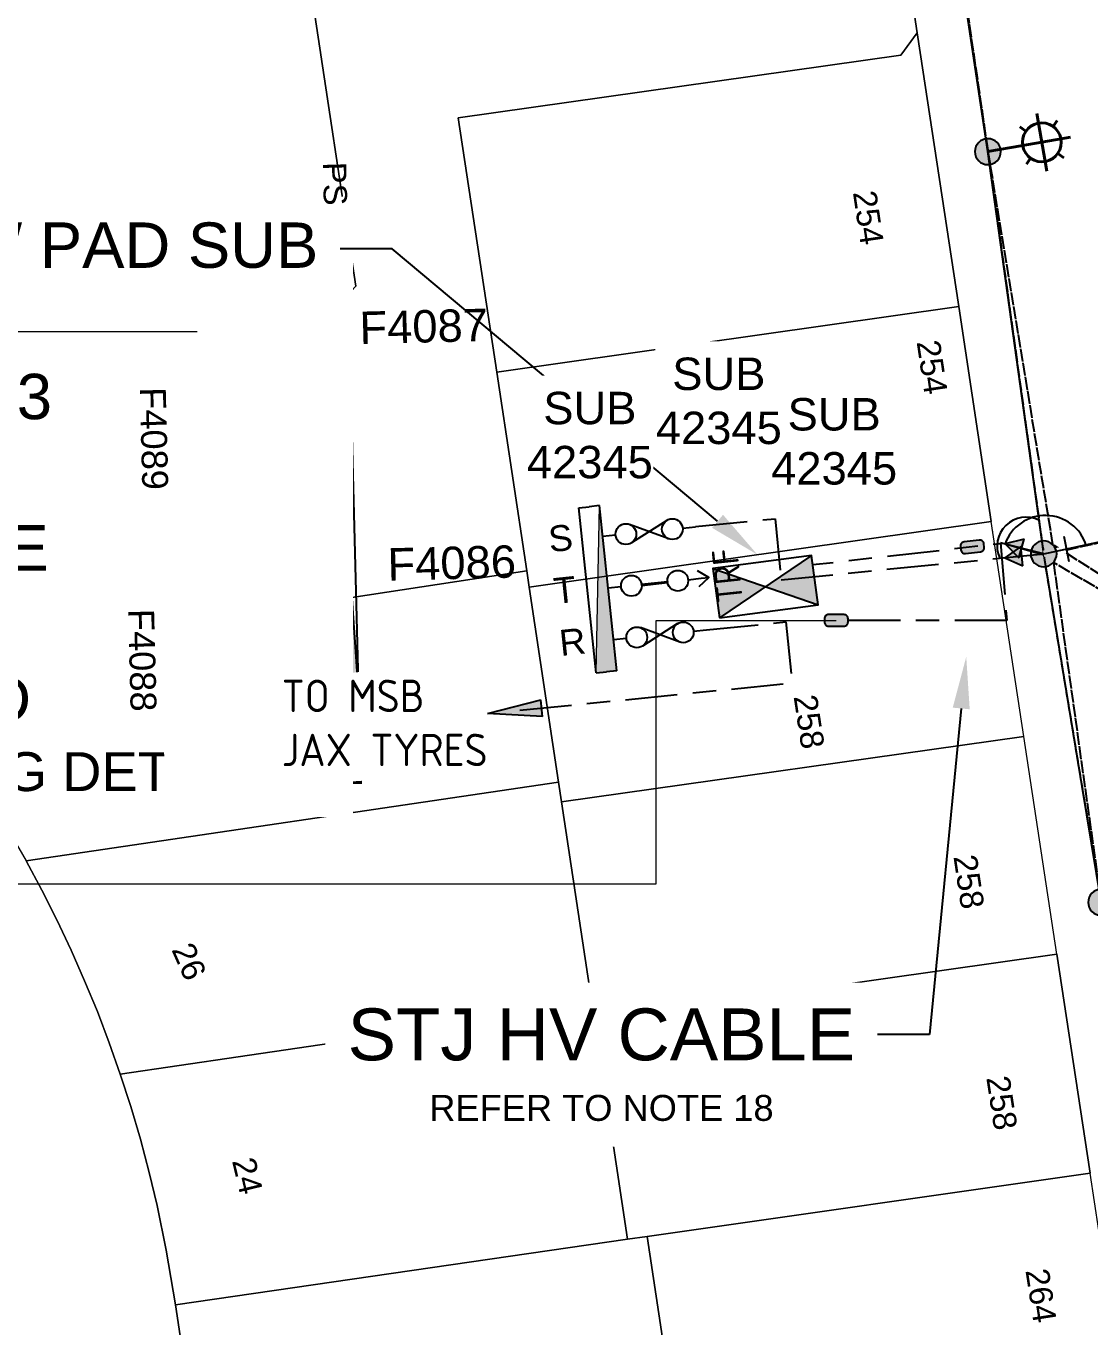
# Model space of a CAD drawing. Header units: metres. Extents: x 303026 to 304293, y 6173158 to 6174419.
# Drawn here: x 303556.3 to 303638.3, y 6173653.5 to 6173753.8 of the extents above; entities that cross this region are included whole.
import ezdxf
from ezdxf import colors
from ezdxf.entities.mleader import LeaderData, LeaderLine
from ezdxf.enums import TextEntityAlignment as Align
from ezdxf.math import Vec2, Vec3

# ---------------------------------------------------------------- set-up
doc = ezdxf.new("R2010")
doc.units = ezdxf.units.M
for name, pattern in [('A', [0]), ('Cable Exist OH', [1, 1, 0]), ('Cable Exist UG', [8.2, 4, -1.2, 1.8, -1.2]), ('CENTERX2', [4, 2.5, -0.5, 0.5, -0.5]), ('DASHED', [0.75, 0.5, -0.25]), ('HIDDEN', [0.375, 0.25, -0.125]), ('HIDDEN2', [0.1875, 0.125, -0.0625])]:
    doc.linetypes.add(name, pattern=pattern)
doc.layers.get('0').update_dxf_attribs({"color": 6})
for name, color, linetype, lineweight in [('Cadastre Buildings_SP_EXT', 9, 'Continuous', 5), ('Cadastre Land Parcels_SP_EXT', 9, 'Continuous', 5), ('Cadastre Other Property_SP_EXT', 9, 'HIDDEN', 5), ('Cadastre Roads_SP_EXT', 9, 'Continuous', 5)]:
    doc.layers.add(name, color=color, linetype=linetype, lineweight=lineweight)
for name, color, linetype in [('Equip_HV_EXT', 7, 'Continuous'), ('Equip_HV_NEW', 2, 'Continuous'), ('Equip_LV_EXT', 7, 'Continuous'), ('Equip_LV_NEW', 2, 'Continuous'), ('Equip_SP_EXT', 7, 'Continuous'), ('Equip_SP_HV_EXT', 7, 'Continuous'), ('Equip_SP_SL_EXT', 7, 'Continuous'), ('Mains_HV_EXT', 7, 'Continuous'), ('Mains_HV_NEW_U72', 2, 'Continuous'), ('Mains_LV_EXT', 7, 'Continuous'), ('Mains_SL_EXT', 7, 'Continuous'), ('Notes_HV_MISC', 7, 'Continuous'), ('Notes_LV_MISC', 7, 'Continuous'), ('Notes_SP_MISC', 7, 'Continuous'), ('OH_Details_SP_MISC', 7, 'Continuous'), ('Sub_LV_EXT', 7, 'Continuous'), ('Sub_LV_NEW', 2, 'Continuous'), ('Sub_SP_EXT', 7, 'Continuous'), ('SupportsOH_SP_TR_HV_LV_SL_EXT', 7, 'Continuous'), ('UG_Details_SP_MISC', 7, 'Continuous')]:
    doc.layers.add(name, color=color, linetype=linetype)
doc.styles.add('ARIAL', font='arial.ttf', dxfattribs={"height": 2})
doc.styles.add('iecARIAL', font='arial.ttf', dxfattribs={"height": 2})
doc.styles.add('iecISOCP', font='isocp.shx')
doc.styles.add('IESYMBOL1', font='isocp.shx')
doc.styles.add('POLE_LABEL', font='arial.ttf')
doc.styles.get("Standard").update_dxf_attribs({"font": 'arial.ttf'})
doc.styles.add('SWG_LABEL', font='arial.ttf')
doc.styles.add('SWITCH_LABEL', font='arial.ttf', dxfattribs={"height": 2.5})
doc.linetypes.add('Cable New UG', pattern='A,7,-0.25,["x",Standard,S=2,R=0,X=0.2,Y=-0.8],-2.1', length=9.35)

# ---------------------------------------------------------------- blocks, each defined once
blk = doc.blocks.new('SL_LANTERN_EXT')
at = {"lineweight": 40}
for p, q in [((0, 1.97), (0, 6.47)), ((-1.46, 5.68), (-1.06, 5.28)), ((1.46, 5.68), (1.06, 5.28)), ((-2.25, 4.22), (2.25, 4.22)), ((-1.46, 2.76), (-1.06, 3.16)), ((1.46, 2.76), (1.06, 3.16)), ((0, 0), (0, 2.72))]:
    blk.add_line(p, q, dxfattribs=at)
blk.add_circle((0, 4.22), 1.5, dxfattribs=at)
at = {"style": 'iecARIAL', "flags": 8}
blk.add_attdef('ASSET_NUM', (1.5, 1.5), '', height=2.5, dxfattribs=at)
for tag, p, height, flags in [('CONSTRUCTED_VOLTAGE', (0.98, -0.65), 0.2, 9), ('CONTROL_TYPE', (0.98, -0.85), 0.2, 9), ('LANTERN_PURPOSE', (0.98, -1.05), 0.2, 9), ('LNUMBER', (2.18, -3.25), 2.5, 8), ('OPERATING_VOLTAGE', (0.98, -1.65), 0.2, 9), ('ORIENTATION', (0.98, -1.85), 0.2, 9), ('OWNED_BY', (0.98, -2.05), 0.2, 9), ('LANTERN_TYPE', (0.98, -1.25), 0.2, 9), ('NO_PHASES', (0.98, -1.45), 0.2, 9), ('STATE', (0.98, -2.25), 0.2, 9), ('USAGE', (0.98, -2.45), 0.2, 9), ('CEXIST', (0.98, -2.65), 0.2, 9), ('CNEW', (0.98, -2.85), 0.2, 9), ('CNUMBER', (0.98, -3.05), 0.2, 9), ('CREMOVE', (0.98, -3.25), 0.2, 9), ('CREPLACE', (0.98, -3.45), 0.2, 9), ('LKINGHEIGHT', (0.98, -3.65), 0.2, 9), ('LBRACKET', (0.98, -3.85), 0.2, 9), ('LBRACKETVOCAB', (0.98, -4.05), 0.2, 9), ('LCATEGORY', (0.98, -4.25), 0.2, 9), ('LCHARGE1', (0.98, -4.45), 0.2, 9), ('LCHARGE1PERCENT', (0.98, -4.65), 0.2, 9), ('LCHARGE2', (0.98, -4.85), 0.2, 9), ('LCHARGE2PERCENT', (0.98, -5.05), 0.2, 9), ('LCHARGE3', (0.98, -5.25), 0.2, 9), ('LCHARGE3PERCENT', (0.98, -5.45), 0.2, 9), ('LEXIST', (0.98, -5.65), 0.2, 9), ('LLAMP', (0.98, -5.85), 0.2, 9), ('LLAMPVOCAB', (0.98, -6.05), 0.2, 9), ('LMAST', (0.98, -6.25), 0.2, 9), ('LMASTVOCAB', (0.98, -6.45), 0.2, 9), ('LNEW', (0.98, -6.65), 0.2, 9), ('LANTNUMBER', (0.98, -6.85), 0.2, 9), ('LOUTREACH', (0.98, -7.25), 0.2, 9), ('LOUTREACHVOCAB', (0.98, -7.45), 0.2, 9), ('LRATECODE', (0.98, -7.65), 0.2, 9), ('LREMOVE', (0.98, -7.85), 0.2, 9), ('LREPLACE', (0.98, -8.05), 0.2, 9), ('LTYPE', (0.98, -8.25), 0.2, 9), ('LTYPEVOCAB', (0.98, -8.45), 0.2, 9), ('LEGEND', (0.98, -8.65), 0.2, 9), ('LOCATION', (0.98, -8.85), 0.2, 9), ('NOTES', (0.98, -9.05), 0.2, 9), ('STREETNAME', (0.98, -9.25), 0.2, 9), ('SUBURB', (0.98, -9.45), 0.2, 1)]:
    blk.add_attdef(tag, p, '', height=height, dxfattribs=dict(flags=flags))
blk = doc.blocks.new('POLE_EXT')
blk.add_hatch(color=256).paths.add_polyline_path([(-1, 0, 1), (1, 0, 1)])
blk.add_lwpolyline([(-1, 0, 1), (1, 0, 1)], format="xyb", close=True)
for tag, height, flags, p in [('pNumber', 2.5, 8, (-17.84, 2.07)), ('OWNED_BY', 0.2, 9, (1.35, -0.4)), ('SPECIAL_USE', 0.2, 9, (1.35, -0.8)), ('STATE', 0.2, 9, (1.35, -1)), ('PARENT', 0.2, 9, (1.35, -0.6)), ('cLV', 0.2, 9, (1.35, -1.4)), ('hDepth', 0.2, 9, (1.35, -1.6)), ('hDia', 0.2, 9, (1.35, -1.8)), ('cHV', 0.2, 9, (1.35, -2)), ('USAGE', 0.2, 9, (1.35, -1.2)), ('LBRACKET', 0.2, 9, (1.35, -2.2)), ('LExisting', 0.2, 9, (1.35, -2.4)), ('LANTNUMBER', 0.2, 9, (1.35, -2.6)), ('LOther', 0.2, 9, (1.35, -2.8)), ('LRemove', 0.2, 9, (1.35, -3)), ('cLinedev', 0.2, 9, (1.35, -3.4)), ('pExisting', 0.2, 9, (1.35, -3.8)), ('LEGEND', 0.2, 9, (1.35, -3.2)), ('LOCATION', 0.2, 9, (1.35, -3.6)), ('PFNUMBER', 0.2, 9, (1.35, -4)), ('pFooting', 0.2, 9, (1.35, -4.4)), ('pNew', 0.2, 9, (1.35, -4.6)), ('pRelocate', 0.2, 9, (1.35, -5)), ('NEWPFNUMBER', 0.2, 9, (1.35, -4.2)), ('pRemove', 0.2, 9, (1.35, -5.2)), ('pReplace', 0.2, 9, (1.35, -5.4)), ('pStay', 0.2, 9, (1.35, -5.6)), ('pType', 0.2, 9, (1.35, -5.8)), ('cspan', 0.2, 9, (1.35, -6)), ('STREETNAME', 0.2, 9, (1.35, -6.2)), ('SUBURB', 0.2, 9, (1.35, -6.4)), ('OPERATED_BY', 0.2, 9, (1.36, -7.01)), ('NOTES', 0.2, 9, (1.35, -6.6)), ('MAINTAINED_BY', 0.2, 9, (1.36, -6.81))]:
    blk.add_attdef(tag, text='', height=height, dxfattribs=dict(flags=flags)).set_placement(p, align=Align.MIDDLE_LEFT)
at = {"style": 'POLE_LABEL'}
for tag, height, flags, p in [('ASSET_NUM', 2.5, 8, (2, 2)), ('STRUCTURE_PLANT_NUMBER', 0.2, 9, (1.35, 0.03)), ('STREET_CODE', 0.2, 9, (1.35, -0.2))]:
    blk.add_attdef(tag, text='', height=height, dxfattribs=dict(at, flags=flags)).set_placement(p, align=Align.MIDDLE_LEFT)
at = {"flags": 1}
blk.add_attdef('Z', (1.35, -7.33), '', height=0.2, dxfattribs=at)
blk = doc.blocks.new('HV_STJ_EXT')
h = blk.add_hatch(color=256)
edge = h.paths.add_edge_path()
edge.add_ellipse((-0.59, 0.13), major_axis=(0.226, 0.226), ratio=1, start_angle=45, end_angle=135)
edge.add_line((-0.91, 0.13), (-0.91, -0.13))
edge.add_ellipse((-0.59, -0.13), major_axis=(0.226, 0.226), ratio=1, start_angle=135, end_angle=225)
edge.add_line((-0.59, -0.45), (0.59, -0.45))
edge.add_ellipse((0.59, -0.13), major_axis=(-0.226, 0.226), ratio=1, start_angle=135, end_angle=225)
edge.add_line((0.91, -0.13), (0.91, 0.13))
edge.add_ellipse((0.59, 0.13), major_axis=(-0.226, 0.226), ratio=1, start_angle=225, end_angle=315)
edge.add_line((0.59, 0.45), (-0.59, 0.45))
blk.add_lwpolyline([(-0.91, 0.13), (-0.91, -0.13, 0.414214), (-0.59, -0.45), (0.59, -0.45, 0.414214), (0.91, -0.13), (0.91, 0.13, 0.414214), (0.59, 0.45), (-0.59, 0.45, 0.414214)], format="xyb", close=True)
for tag, flags, p in [('ORIENTATION', 9, (1.5, 0)), ('Z', 1, (1.5, -0.8)), ('USAGE', 9, (1.5, -0.2)), ('LEGEND', 9, (1.5, -0.4)), ('NOTES', 9, (1.5, -0.6))]:
    blk.add_attdef(tag, text='', height=0.2, dxfattribs=dict(flags=flags)).set_placement(p, align=Align.MIDDLE_LEFT)
blk = doc.blocks.new('HV_End Shackle_EXT')
for tag, flags, p in [('CONNECTOR_TYPE', 9, (1.5, 0)), ('CONSTRUCTED_VOLTAGE', 9, (1.5, -0.2)), ('OPERATING_VOLTAGE', 9, (1.5, -0.6)), ('ORIENTATION', 9, (1.5, -0.8)), ('OWNED_BY', 9, (1.5, -1)), ('NO_PHASES', 9, (1.5, -0.4)), ('OPERATED_BY', 9, (1.5, -1.2)), ('STATE', 9, (1.5, -1.6)), ('MAINTAINED_BY', 9, (1.5, -1.4)), ('USAGE', 9, (1.5, -1.8)), ('NOTES', 9, (1.5, -2)), ('Z', 1, (1.5, -2.2))]:
    blk.add_attdef(tag, text='', height=0.2, dxfattribs=dict(flags=flags)).set_placement(p, align=Align.MIDDLE_LEFT)
blk.add_wipeout([(-0.25, 0), (-0.25, 1.81), (0.25, 1.82), (0.25, 0)])
blk.add_line((1, 1.81), (-1, 1.81))
blk = doc.blocks.new('UGOH_EXT')
blk.add_hatch(color=256).paths.add_polyline_path([(-0.75, 1.7), (0.75, 1.7), (0, 3)])
for p, q in [((0, 3), (-0.75, 1.7)), ((0.75, 1.7), (0, 3)), ((-0.75, 1.7), (0.75, 1.7))]:
    blk.add_line(p, q)
for tag, flags, p in [('CONSTRUCTED_VOLTAGE', 9, (1.5, 0)), ('OPERATING_VOLTAGE', 9, (1.5, -0.2)), ('ORIENTATION', 9, (1.5, -0.4)), ('STATE', 9, (1.5, -0.6)), ('OWNED_BY', 9, (1.5, -1)), ('USAGE', 9, (1.5, -0.8)), ('ACTUAL_STATUS', 9, (1.5, -1.6)), ('OPERATED_BY', 9, (1.5, -1.2)), ('TYPE', 1, (1.5, -2)), ('MAINTAINED_BY', 9, (1.5, -1.4)), ('NUMBER_OF_PHASES', 9, (1.5, -1.8))]:
    blk.add_attdef(tag, text='', height=0.2, dxfattribs=dict(flags=flags)).set_placement(p, align=Align.MIDDLE_LEFT)
blk = doc.blocks.new('TX_LINK_NEW')
h = blk.add_hatch(color=256)
edge = h.paths.add_edge_path()
edge.add_line((2.6, 0.05), (4.6, 0.05))
edge.add_arc((5.4, 0.01), 0.8, 177.2353, 184.4027)
edge.add_line((4.6, -0.05), (2.6, -0.05))
edge.add_arc((1.8, 0), 0.8, 356.4167, 363.5833)
blk.add_line((7.2, 0.01), (7.8, 0.01))
for points in [[(1, 0), (0, 0)], [(2.6, 0.05), (4.6, 0.05)], [(6.2, 0.01), (7.2, 0.01)], [(7, -0.59), (7.8, 0.01), (7, 0.61)], [(2.6, -0.05), (4.6, -0.05)]]:
    blk.add_lwpolyline(points)
for centre in [(1.8, 0), (5.4, 0.01)]:
    blk.add_circle(centre, 0.8)
for centre, start, end in [((1.8, 0), 356.4167, 3.5833), ((5.4, 0.01), 177.2353, 184.4027)]:
    blk.add_arc(centre, 0.8, start, end)
at = {"style": 'IESYMBOL1'}
blk.add_text('TRF', height=2, rotation=90, dxfattribs=at).set_placement((9.24, 0.01), align=Align.MIDDLE_CENTER)
at = {"flags": 1}
blk.add_attdef('Z', (0, 0), '', height=0.2, dxfattribs=at)
at = {"layer": 'Sub_LV_EXT', "flags": 1}
for tag, p in [('USAGE', (2.14, -1.14)), ('ORIENTATION', (2.14, -1.53)), ('NOTES', (2.14, -3.07))]:
    blk.add_attdef(tag, p, '', height=0.2, dxfattribs=at)
blk = doc.blocks.new('LV_UG_DFUSE_CLOSED_NEW')
for points in [[(1, 0), (0, 0)], [(5.04, 0.73), (2.16, -0.72)], [(5.05, -0.71), (2.16, 0.72)], [(6.2, 0.01), (7.2, 0.01)]]:
    blk.add_lwpolyline(points)
for centre in [(1.8, 0), (5.4, 0.01)]:
    blk.add_circle(centre, 0.8)
for tag, flags, p in [('ACTUAL_STATUS', 9, (1.5, 0)), ('CONSTRUCTED_VOLTAGE', 9, (1.5, -0.2)), ('OPERATED_BY', 9, (1.5, -0.6)), ('OWNED_BY', 9, (1.5, -1)), ('NO_PHASES', 9, (1.5, -0.4)), ('MAINTAINED_BY', 9, (1.5, -0.8)), ('OPERATING_VOLTAGE', 9, (1.5, -1.2)), ('ORIENTATION', 9, (1.5, -1.4)), ('STATE', 9, (1.5, -1.6)), ('SWITCH_TYPE', 9, (1.5, -1.8)), ('USAGE', 9, (1.5, -2)), ('Z', 1, (1.5, -2.4)), ('NOTES', 9, (1.5, -2.2))]:
    blk.add_attdef(tag, text='', height=0.2, dxfattribs=dict(flags=flags)).set_placement(p, align=Align.MIDDLE_LEFT)
blk = doc.blocks.new('*U159')
at = {"layer": 'Sub_LV_NEW'}
for p, q in [((-1.6, 0), (-1.6, 12.8)), ((-1.6, 12.8), (-0.8, 12.8)), ((0, 12.8), (-0.8, 12.8)), ((0, 0), (0, 12.8)), ((-1.6, 0), (-0.8, 0)), ((0, 0), (-0.8, 0))]:
    blk.add_line(p, q, dxfattribs=at)
blk = doc.blocks.new('SWG_SIE_TRF_NOES_NEW')
for p, q in [((7.01, 0.8), (2.79, 1.95)), ((14.68, 0), (20.54, 0))]:
    blk.add_line(p, q)
at = {"linetype": 'DASHED'}
blk.add_lwpolyline([(4.9, 1.38), (4.9, 4.64), (12.61, 4.64)], dxfattribs=at)
for points in [[(2.2, 0.01), (1.2, 0.01)], [(19.54, -0.75), (20.54, 0), (19.54, 0.75)], [(7.8, 0), (9.45, 0)]]:
    blk.add_lwpolyline(points)
for points in [[(3, -0.79, 1), (3, 0.81, 1)], [(7, -0.8, 1), (7, 0.8, 1)]]:
    blk.add_lwpolyline(points, format="xyb", close=True)
at = {"flags": 1}
blk.add_attdef('Z', (0, 0), '', height=0.2, dxfattribs=at)
at = {"style": 'SWITCH_LABEL', "flags": 9}
blk.add_attdef('STREET_CODE', text='', height=0.2, dxfattribs=at).set_placement((0, -0.2), align=Align.MIDDLE_LEFT)
at = {"flags": 9}
for tag, p in [('ORIENTATION', (0, -0.4)), ('SUBURB', (0, -1)), ('PARENT', (0, -0.6)), ('USAGE', (0, -0.8)), ('STREETNAME', (0, -1.2)), ('OPERATED_BY', (0, -2.11)), ('LOCATION', (0, -1.4)), ('NOTES', (0, -1.6)), ('OWNED_BY', (0, -1.89)), ('MAINTAINED_BY', (0, -2.32))]:
    blk.add_attdef(tag, text='', height=0.2, dxfattribs=at).set_placement(p, align=Align.MIDDLE_LEFT)
blk = doc.blocks.new('SWG_FUSE_NEW')
for points in [[(1.15, 0.72), (4.04, -0.71)], [(1.16, -0.72), (4.04, 0.73)]]:
    blk.add_lwpolyline(points)
for centre in [(0.8, 0), (4.4, 0.01)]:
    blk.add_circle(centre, 0.8)
blk = doc.blocks.new('SWG_SIE_TRF_NEW')
at = {"linetype": 'CENTERX2'}
blk.add_blockref('SWG_SIE_TRF_NOES_NEW', (0, 0), dxfattribs=at)
at = {"linetype": 'CENTERX2', "rotation": 180}
blk.add_blockref('SWG_FUSE_NEW', (14.68, 0), dxfattribs=at)
at = {"style": 'IESYMBOL1'}
blk.add_text('TRF', height=2.5, rotation=89.9826, dxfattribs=at).set_placement((22.51, -0.05), align=Align.MIDDLE_CENTER)
blk = doc.blocks.new('FAULT_INDIC_SE')
blk.add_circle((0, 0), 2.4)
at = {"insert": (-1.15, 1), "char_height": 2, "width": 2.7042, "attachment_point": 1, "style": 'iecISOCP'}
blk.add_mtext('FR', dxfattribs=at)
blk = doc.blocks.new('SWG_SIE_SU_NEW')
blk.add_line((5.81, 0.79), (1.59, 1.94))
at = {"linetype": 'A', "lineweight": 0}
for p, q in [((7.98, 0.35), (7.98, -0.37)), ((8.18, -0.58), (8.18, 0.56)), ((8.38, 0.66), (8.38, -0.68)), ((8.58, -0.71), (8.58, 0.69)), ((8.78, 0.66), (8.78, -0.68)), ((8.98, -0.59), (8.98, 0.56)), ((9.18, 0.35), (9.18, -0.38))]:
    blk.add_line(p, q, dxfattribs=at)
at = {"linetype": 'DASHED'}
blk.add_lwpolyline([(3.7, 1.36), (3.7, 4.73), (7.22, 4.73)], dxfattribs=at)
for points in [[(1, 0), (0, 0)], [(6.6, -0.01), (10.1, -0.01)]]:
    blk.add_lwpolyline(points)
for points in [[(1.8, -0.8, 1), (1.8, 0.8, 1)], [(5.8, -0.81, 1), (5.8, 0.79, 1)]]:
    blk.add_lwpolyline(points, format="xyb", close=True)
at = {"linetype": 'A', "lineweight": 0}
blk.add_circle((8.58, -0.01), 0.7, dxfattribs=at)
at = {"style": 'SWG_LABEL', "flags": 8}
blk.add_attdef('ASSET_NUM', text='', height=2.5, rotation=179.9544, dxfattribs=at).set_placement((-2.4, 0.01), align=Align.MIDDLE_LEFT)
at = {"flags": 1}
blk.add_attdef('Z', (0, 0), '', height=0.2, dxfattribs=at)
at = {"style": 'SWITCH_LABEL', "flags": 9}
blk.add_attdef('STREET_CODE', text='', height=0.2, dxfattribs=at).set_placement((0, 0), align=Align.MIDDLE_LEFT)
at = {"flags": 9}
for tag, p in [('ORIENTATION', (0, -0.2)), ('SUBURB', (0, -0.8)), ('STREETNAME', (0, -1)), ('PARENT', (0, -0.4)), ('USAGE', (0, -0.6)), ('OPERATED_BY', (-0.01, -1.84)), ('OWNED_BY', (-0.01, -1.62)), ('MAINTAINED_BY', (-0.01, -2.05)), ('LOCATION', (0, -1.2)), ('NOTES', (0, -1.4))]:
    blk.add_attdef(tag, text='', height=0.2, dxfattribs=at).set_placement(p, align=Align.MIDDLE_LEFT)
blk = doc.blocks.new('SWG_SIE_TRS_ES_1_NEW')
for p, q in [((-6.1, 4.33), (-1.8, 5.55)), ((-6.1, 0.75), (-1.8, 1.97)), ((5.3, -2.29), (7.7, -2.29)), ((5.6, -2.89), (7.4, -2.89)), ((5.9, -3.49), (7.1, -3.49)), ((6.21, -4.09), (6.81, -4.09))]:
    blk.add_line(p, q)
for points in [[(-5.79, 2.76, -1), (-5.79, 4.36, -1)], [(-1.79, 2.77, -1), (-1.79, 4.37, -1)], [(-5.79, -0.82, -1), (-5.79, 0.78, -1)], [(-1.79, -0.81, -1), (-1.79, 0.79, -1)]]:
    blk.add_lwpolyline(points, format="xyb", close=True)
for points in [[(-6.59, 3.56), (-7.89, 3.56)], [(6.5, 3.57), (-0.99, 3.57)], [(6.5, 3.57), (6.5, -2.29)], [(-6.59, -0.02), (-7.89, -0.02)], [(6.5, -0.01), (-0.99, -0.01)]]:
    blk.add_lwpolyline(points)
at = {"flags": 1}
blk.add_attdef('Z', (0, 0), '', height=0.2, dxfattribs=at)
at = {"style": 'SWG_LABEL', "flags": 8}
blk.add_attdef('ASSET_NUM', text='', height=2.5, dxfattribs=at).set_placement((-1.81, -2.26), align=Align.MIDDLE_CENTER)
at = {"style": 'SWITCH_LABEL', "flags": 9}
blk.add_attdef('STREET_CODE', text='', height=0.2, dxfattribs=at).set_placement((0, -0.2), align=Align.MIDDLE_LEFT)
at = {"flags": 9}
for tag, p in [('ORIENTATION', (0, -0.4)), ('SUBURB', (0, -1)), ('PARENT', (0, -0.6)), ('USAGE', (0, -0.8)), ('STREETNAME', (0, -1.2)), ('LOCATION', (0, -1.4)), ('NOTES', (0, -1.6)), ('OWNED_BY', (0.01, -1.8)), ('OPERATED_BY', (0.01, -2.03)), ('MAINTAINED_BY', (0, -2.23))]:
    blk.add_attdef(tag, text='', height=0.2, dxfattribs=at).set_placement(p, align=Align.MIDDLE_LEFT)
blk = doc.blocks.new('SWG_SIE_ES_NEW')
for p, q in [((-5.79, 0.78), (-1.79, 1.93)), ((0.01, -1.21), (2.41, -1.21)), ((0.31, -1.81), (2.11, -1.81)), ((0.61, -2.41), (1.81, -2.41)), ((0.92, -3.01), (1.52, -3.01))]:
    blk.add_line(p, q)
for points in [[(-5.79, -0.82, -1), (-5.79, 0.78, -1)], [(-1.79, -0.81, -1), (-1.79, 0.79, -1)]]:
    blk.add_lwpolyline(points, format="xyb", close=True)
for points in [[(-6.59, -0.02), (-7.89, -0.02)], [(-0.99, -0.01), (1.21, -0.01), (1.21, -1.21)]]:
    blk.add_lwpolyline(points)
at = {"flags": 1}
blk.add_attdef('Z', (0, 0), '', height=0.2, dxfattribs=at)
at = {"style": 'SWITCH_LABEL', "flags": 9}
blk.add_attdef('STREET_CODE', text='', height=0.2, dxfattribs=at).set_placement((0, -0.2), align=Align.MIDDLE_LEFT)
at = {"flags": 9}
for tag, p in [('ORIENTATION', (0, -0.4)), ('SUBURB', (0, -1)), ('PARENT', (0, -0.6)), ('USAGE', (0, -0.8)), ('STREETNAME', (0, -1.2)), ('OPERATED_BY', (0, -2.01)), ('LOCATION', (0, -1.4)), ('NOTES', (0, -1.6)), ('OWNED_BY', (0, -1.78)), ('MAINTAINED_BY', (0, -2.21))]:
    blk.add_attdef(tag, text='', height=0.2, dxfattribs=at).set_placement(p, align=Align.MIDDLE_LEFT)
at = {"style": 'ARIAL', "flags": 8}
blk.add_attdef('ASSET_NUM', text='', height=2, dxfattribs=at).set_placement((14.3, -5.09), align=Align.MIDDLE_RIGHT)
blk = doc.blocks.new('*U162')
for p, q in [((-1.6, 0), (-1.6, 37.05)), ((-1.6, 37.05), (-0.8, 37.05)), ((0, 37.05), (-0.8, 37.05)), ((0, 0), (0, 37.05)), ((-1.6, 0), (-0.8, 0)), ((0, 0), (-0.8, 0))]:
    blk.add_line(p, q)
at = {"style": 'ARIAL'}
blk.add_attdef('SWG_TYPE', text='', height=1.8, rotation=90, dxfattribs=at).set_placement((-0.8, 37.79), align=Align.MIDDLE_LEFT)
blk.add_attdef('SUB_TYPE', text='', height=1.8, rotation=90, dxfattribs=at).set_placement((-0.8, -0.76), align=Align.MIDDLE_RIGHT)
blk = doc.blocks.new('SUB_PADMOUNT_EXT')
for points in [[(0, 0), (-3.84, 1.92), (-3.84, -1.92)], [(0, 0), (3.84, 1.92), (3.84, -1.92)]]:
    blk.add_hatch(color=256).paths.add_polyline_path(points)
for p, q in [((3.84, 1.92), (-3.84, -1.92)), ((-3.84, 1.92), (3.84, -1.92))]:
    blk.add_line(p, q)
blk.add_lwpolyline([(-3.84, -1.92), (3.84, -1.92), (3.84, 1.92), (-3.84, 1.92)], close=True)
for tag, height, flags, p in [('ASSET_NUM', 3.5, 8, (2, 2)), ('STREET_CODE', 0.2, 9, (1.5, 0)), ('CONSTRUCTED_VOLTAGE', 0.2, 9, (1.5, -0.2)), ('OPERATING_VOLTAGE', 0.2, 9, (1.5, -0.6)), ('ORIENTATION', 0.2, 9, (1.5, -0.8)), ('OWNED_BY', 0.2, 9, (1.5, -1)), ('NO_PHASES', 0.2, 9, (1.5, -0.4)), ('OPERATED_BY', 0.2, 9, (1.5, -1.2)), ('SECONDARY_VOLTAGE', 0.2, 9, (1.5, -1.6)), ('STATE', 0.2, 9, (1.5, -1.8)), ('MAINTAINED_BY', 0.2, 9, (1.5, -1.4)), ('PARENT', 0.2, 9, (1.5, -2)), ('SUBSTATION_TYPE', 0.2, 9, (1.5, -2.2)), ('STREETNAME', 0.2, 9, (1.5, -3)), ('USAGE', 0.2, 9, (1.5, -2.4)), ('LEGEND', 0.2, 9, (1.5, -2.6)), ('LOCATION', 0.2, 9, (1.5, -2.8)), ('SUBURB', 0.2, 9, (1.5, -3.2)), ('Z', 0.2, 1, (1.5, -3.6)), ('NOTES', 0.2, 9, (1.5, -3.4))]:
    blk.add_attdef(tag, text='', height=height, dxfattribs=dict(flags=flags)).set_placement(p, align=Align.MIDDLE_LEFT)
blk = doc.blocks.new('HV_STJ_NEW')
blk.add_hatch(color=256).paths.add_polyline_path([(0.91, 0.13, 0.414214), (0.59, 0.45), (-0.59, 0.45, 0.414214), (-0.91, 0.13), (-0.91, -0.13, 0.414214), (-0.59, -0.45), (0.59, -0.45, 0.414214), (0.91, -0.13)])
blk.add_lwpolyline([(-0.91, 0.13), (-0.91, -0.13, 0.414214), (-0.59, -0.45), (0.59, -0.45, 0.414214), (0.91, -0.13), (0.91, 0.13, 0.414214), (0.59, 0.45), (-0.59, 0.45, 0.414214)], format="xyb", close=True)
for tag, flags, p in [('ORIENTATION', 9, (1.5, 0)), ('OWNED_BY', 9, (1.5, -0.8)), ('OPERATED_BY', 9, (1.5, -1)), ('USAGE', 9, (1.5, -0.2)), ('LEGEND', 9, (1.5, -0.4)), ('NOTES', 9, (1.5, -0.6)), ('TYPE', 9, (1.5, -1.4)), ('OPERATING_VOLTAGE', 9, (1.5, -1.6)), ('CONSTRUCTED_VOLTAGE', 9, (1.5, -1.8)), ('MAINTAINED_BY', 9, (1.5, -1.2)), ('NUMBER_OF_PHASES', 9, (1.5, -2)), ('Z', 1, (1.5, -2.2))]:
    blk.add_attdef(tag, text='', height=0.2, dxfattribs=dict(flags=flags)).set_placement(p, align=Align.MIDDLE_LEFT)
blk = doc.blocks.new('*U170')
blk.add_hatch(color=256).paths.add_polyline_path([(0.06, -0.65), (-0.06, 0.65), (-4.18, -0.42)])
for p, q in [((-4.18, -0.42), (-0.06, 0.65)), ((0.06, -0.65), (-0.06, 0.65)), ((0.06, -0.65), (-4.18, -0.42))]:
    blk.add_line(p, q)
at = {"color": 250}
blk.add_wipeout([(-3.77, -4.58), (-28.74, -7.06), (-29.57, 1.24), (-4.59, 3.73)], dxfattribs=at)

msp = doc.modelspace()

# ---------------------------------------------------------------- hatches: boundary and pattern name
at = {"layer": 'Equip_HV_NEW'}
h = msp.add_hatch(color=256, dxfattribs=at)
h.dxf.hatch_style = 1
h.paths.add_polyline_path([(303581.93, 6173702.24), (303579.39, 6173739.23), (303580.33, 6173702.2)])

# ---------------------------------------------------------------- linework, layer by layer
at = {"layer": 'Cadastre Buildings_SP_EXT', "linetype": 'Continuous'}
for p, q in [((303594.9, 6173711.83), (303547.33, 6173704.6)), ((303595.09, 6173710.59), (303594.9, 6173711.83)), ((303597.36, 6173695.55), (303595.09, 6173710.59)), ((303556.31, 6173689.48), (303597.36, 6173695.55)), ((303597.36, 6173695.55), (303597.36, 6173695.55)), ((303555.02, 6173691.74), (303556.31, 6173689.48)), ((303602.68, 6173660.3), (303567.83, 6173655.25)), ((303604.19, 6173660.51), (303602.68, 6173660.3)), ((303606.2, 6173647.25), (303604.19, 6173660.51)), ((303567.83, 6173655.25), (303570.18, 6173639.71))]:
    msp.add_line(p, q, dxfattribs=at)
at = {"layer": 'Cadastre Land Parcels_SP_EXT', "linetype": 'Continuous'}
for p, q in [((303625.01, 6173753.32), (303622.5, 6173769.9)), ((303577.24, 6173763.47), (303581.73, 6173733.78)), ((303581.73, 6173733.78), (303577.24, 6173763.47)), ((303623.73, 6173751.6), (303625.01, 6173753.32)), ((303625.01, 6173753.32), (303623.73, 6173751.6)), ((303625.24, 6173751.81), (303625.01, 6173753.32)), ((303589.63, 6173746.76), (303623.73, 6173751.6)), ((303623.73, 6173751.6), (303589.63, 6173746.76)), ((303628.2, 6173732.22), (303625.24, 6173751.81)), ((303592.59, 6173727.17), (303589.63, 6173746.76)), ((303589.63, 6173746.76), (303592.59, 6173727.17)), ((303581.73, 6173733.78), (303575.4, 6173727.02)), ((303575.4, 6173727.02), (303581.73, 6173733.78)), ((303581.73, 6173733.78), (303581.73, 6173733.78)), ((303628.2, 6173732.22), (303592.59, 6173727.17)), ((303592.59, 6173727.17), (303628.2, 6173732.22)), ((303630.71, 6173715.65), (303628.2, 6173732.22)), ((303628.2, 6173732.22), (303628.2, 6173732.22)), ((303594.9, 6173711.83), (303592.59, 6173727.17)), ((303592.59, 6173727.17), (303594.9, 6173711.83)), ((303575.4, 6173727.02), (303545.74, 6173722.53)), ((303545.74, 6173722.53), (303575.4, 6173727.02)), ((303595.09, 6173710.59), (303630.71, 6173715.65)), ((303630.71, 6173715.65), (303595.09, 6173710.59)), ((303630.71, 6173715.65), (303630.71, 6173715.65)), ((303633.22, 6173699.07), (303630.71, 6173715.65)), ((303547.33, 6173704.6), (303594.9, 6173711.83)), ((303594.9, 6173711.83), (303594.9, 6173711.83)), ((303594.9, 6173711.83), (303595.09, 6173710.59)), ((303595.09, 6173710.59), (303597.36, 6173695.55)), ((303597.59, 6173694.02), (303633.22, 6173699.07)), ((303633.22, 6173699.07), (303597.59, 6173694.02)), ((303633.22, 6173699.07), (303633.22, 6173699.07)), ((303635.76, 6173682.28), (303633.22, 6173699.07)), ((303597.36, 6173695.55), (303556.31, 6173689.48)), ((303597.59, 6173694.02), (303597.36, 6173695.55)), ((303597.36, 6173695.55), (303597.59, 6173694.02)), ((303599.95, 6173678.38), (303597.59, 6173694.02)), ((303597.59, 6173694.02), (303599.95, 6173678.38)), ((303556.31, 6173689.48), (303557.53, 6173687.21)), ((303557.53, 6173687.21), (303558.69, 6173684.92)), ((303558.69, 6173684.92), (303559.79, 6173682.59)), ((303559.79, 6173682.59), (303560.83, 6173680.24)), ((303600.13, 6173677.23), (303635.76, 6173682.28)), ((303635.76, 6173682.28), (303600.13, 6173677.23)), ((303635.76, 6173682.28), (303635.76, 6173682.28)), ((303638.32, 6173665.4), (303635.76, 6173682.28)), ((303560.83, 6173680.24), (303561.81, 6173677.86)), ((303563.58, 6173673.03), (303599.95, 6173678.38)), ((303599.95, 6173678.38), (303563.58, 6173673.03)), ((303599.95, 6173678.38), (303599.95, 6173678.38)), ((303599.95, 6173678.38), (303600.13, 6173677.23)), ((303600.13, 6173677.23), (303599.95, 6173678.38)), ((303561.81, 6173677.86), (303562.72, 6173675.46)), ((303602.68, 6173660.3), (303600.13, 6173677.23)), ((303600.13, 6173677.23), (303602.68, 6173660.3)), ((303562.72, 6173675.46), (303563.58, 6173673.03)), ((303563.58, 6173673.03), (303564.39, 6173670.53)), ((303564.39, 6173670.53), (303565.13, 6173668.01)), ((303565.13, 6173668.01), (303565.81, 6173665.46)), ((303565.81, 6173665.46), (303566.42, 6173662.91)), ((303638.32, 6173665.4), (303604.19, 6173660.51)), ((303604.19, 6173660.51), (303638.32, 6173665.4)), ((303640.33, 6173652.14), (303638.32, 6173665.4)), ((303566.42, 6173662.91), (303567.12, 6173659.47)), ((303567.83, 6173655.25), (303602.68, 6173660.3)), ((303602.68, 6173660.3), (303604.19, 6173660.51)), ((303602.68, 6173660.3), (303602.68, 6173660.3)), ((303604.19, 6173660.51), (303606.2, 6173647.25)), ((303604.19, 6173660.51), (303604.19, 6173660.51)), ((303567.12, 6173659.47), (303567.83, 6173655.25))]:
    msp.add_line(p, q, dxfattribs=at)
at = {"layer": 'Cadastre Other Property_SP_EXT', "linetype": 'HIDDEN2'}
msp.add_line((303630.88, 6173714.84), (303630.88, 6173714.84), dxfattribs=at)
at = {"layer": 'Cadastre Roads_SP_EXT', "linetype": 'Continuous'}
for p, q in [((303622.5, 6173769.9), (303625.01, 6173753.32)), ((303625.01, 6173753.32), (303625.24, 6173751.81)), ((303625.24, 6173751.81), (303628.2, 6173732.22)), ((303628.2, 6173732.22), (303630.71, 6173715.65)), ((303557.53, 6173687.21), (303556.31, 6173689.48)), ((303558.69, 6173684.92), (303557.53, 6173687.21)), ((303559.79, 6173682.59), (303558.69, 6173684.92)), ((303560.83, 6173680.24), (303559.79, 6173682.59)), ((303635.76, 6173682.28), (303638.32, 6173665.4)), ((303561.81, 6173677.86), (303560.83, 6173680.24)), ((303562.72, 6173675.46), (303561.81, 6173677.86)), ((303563.58, 6173673.03), (303562.72, 6173675.46)), ((303564.39, 6173670.53), (303563.58, 6173673.03)), ((303565.13, 6173668.01), (303564.39, 6173670.53)), ((303565.81, 6173665.46), (303565.13, 6173668.01)), ((303566.42, 6173662.91), (303565.81, 6173665.46)), ((303567.12, 6173659.47), (303566.42, 6173662.91)), ((303567.83, 6173655.25), (303567.12, 6173659.47)), ((303570.18, 6173639.71), (303567.83, 6173655.25))]:
    msp.add_line(p, q, dxfattribs=at)
at = {"layer": 'Equip_HV_NEW'}
for p, q in [((303579.39, 6173739.23), (303581.93, 6173702.24)), ((303580.33, 6173702.2), (303579.39, 6173739.23)), ((303581.93, 6173702.24), (303580.33, 6173702.2))]:
    msp.add_line(p, q, dxfattribs=at)
at = {"layer": 'Mains_HV_EXT', "linetype": 'Cable Exist OH'}
msp.add_line((303658.89, 6173718.38), (303634.78, 6173713.05), dxfattribs=at)
at = {"layer": 'Mains_HV_EXT', "linetype": 'Cable Exist UG'}
for p, q in [((303634.78, 6173713.05), (303631.43, 6173714)), ((303631.43, 6173714), (303631.9, 6173708.02)), ((303631.9, 6173708.02), (303618.76, 6173708.02))]:
    msp.add_line(p, q, dxfattribs=at)
at = {"layer": 'Mains_HV_EXT', "linetype": 'Continuous'}
msp.add_arc((303634.88, 6173712.82), 3.29, 16.7712, 160.8677, dxfattribs=at)
at = {"layer": 'Mains_LV_EXT', "linetype": 'Cable Exist OH'}
for p, q in [((303627.26, 6173765.95), (303630.45, 6173744.16)), ((303630.45, 6173744.16), (303634.75, 6173713.15)), ((303639.2, 6173686.29), (303634.75, 6173713.15))]:
    msp.add_line(p, q, dxfattribs=at)
at = {"layer": 'Mains_LV_EXT', "linetype": 'Cable Exist UG'}
for p, q in [((303614.04, 6173715.86), (303614.51, 6173711.15)), ((303614.51, 6173711.15), (303634.75, 6173713.15))]:
    msp.add_line(p, q, dxfattribs=at)
at = {"layer": 'Mains_LV_EXT', "linetype": 'Continuous'}
msp.add_arc((303633.41, 6173713.73), 2.25, 64.3295, 204.089, dxfattribs=at)
at = {"layer": 'Mains_SL_EXT', "linetype": 'Cable Exist OH'}
for p, q in [((303627.26, 6173765.95), (303630.45, 6173744.16)), ((303630.45, 6173744.16), (303635.44, 6173713.87)), ((303661.5, 6173697.36), (303635.44, 6173713.87)), ((303661.5, 6173697.36), (303635.5, 6173712.48)), ((303635.5, 6173712.48), (303639.17, 6173686.28))]:
    msp.add_line(p, q, dxfattribs=at)
at = {"layer": 'OH_Details_SP_MISC', "color": 7, "linetype": 'Continuous', "flags": 128}
msp.add_lwpolyline([(303650.4, 6173613.11), (303643.31, 6173659.93), (303639.19, 6173686.32), (303634.75, 6173713.15), (303630.45, 6173744.16), (303627.17, 6173765.93), (303622.95, 6173794.48), (303590.99, 6173789.53)], dxfattribs=at)

# ---------------------------------------------------------------- block references
at = {"layer": 'Equip_HV_NEW', "linetype": 'CENTERX2', "rotation": 181.4574966578922}
msp.add_blockref('*U162', (303579.39, 6173739.23), dxfattribs=at).add_auto_attribs({'SUB_TYPE': 'PS', 'SWG_TYPE': '8DJH'})
at = {"layer": 'Equip_HV_NEW', "linetype": 'CENTERX2', "rotation": 267.3199302205882}
msp.add_blockref('FAULT_INDIC_SE', (303574.7, 6173734.53), dxfattribs=at)
at = {"layer": 'Equip_HV_NEW', "linetype": 'CENTERX2'}
ref = msp.add_blockref('SWG_SIE_SU_NEW', (303579.61, 6173730.53), dxfattribs=dict(at, rotation=181.4574966578922))
ref.add_attrib('ASSET_NUM', 'F4087', dxfattribs={"layer": '0', "height": 2.5, "rotation": 1.4119, "style": 'SWG_LABEL'}).set_placement((303582.01, 6173730.57), align=Align.MIDDLE_LEFT)
ref = msp.add_blockref('SWG_SIE_ES_NEW', (303571.27, 6173721.73), dxfattribs=dict(at, rotation=271.4574966578921))
ref.add_attrib('ASSET_NUM', 'F4089', dxfattribs={"layer": '0', "height": 2, "rotation": 271.4575, "style": 'ARIAL'}).set_placement((303566.28, 6173718.08), align=Align.MIDDLE_RIGHT)
ref = msp.add_blockref('SWG_SIE_TRF_NEW', (303581.28, 6173712.26), dxfattribs=dict(at, rotation=181.4574966578922))
ref.add_attrib('ASSET_NUM', 'F4086', dxfattribs={"layer": '0', "height": 2.5, "rotation": 1.4119, "style": 'SWG_LABEL'}).set_placement((303584.17, 6173712.33), align=Align.MIDDLE_LEFT)
ref = msp.add_blockref('SWG_SIE_TRS_ES_1_NEW', (303567.59, 6173703.19), dxfattribs=dict(at, rotation=271.4574966578921))
ref.add_attrib('ASSET_NUM', 'F4088', dxfattribs={"layer": '0', "height": 2, "rotation": 271.4575, "style": 'SWG_LABEL'}).set_placement((303565.28, 6173704.95), align=Align.MIDDLE_CENTER)
at = {"layer": 'Equip_HV_NEW', "linetype": 'Cable Exist UG', "rotation": 179.5470498410561}
msp.add_blockref('HV_STJ_NEW', (303618.76, 6173708.02), dxfattribs=at)
at = {"layer": 'Equip_LV_EXT', "rotation": 95.69949986810477}
msp.add_blockref('UGOH_EXT', (303634.75, 6173713.15), dxfattribs=at)
at = {"layer": 'Equip_LV_NEW', "rotation": 5.996452442214742}
for name, p in [('*U159', (303601.85, 6173704.14)), ('LV_UG_DFUSE_CLOSED_NEW', (303600.76, 6173714.48)), ('TX_LINK_NEW', (303601.18, 6173710.5)), ('LV_UG_DFUSE_CLOSED_NEW', (303601.6, 6173706.52))]:
    msp.add_blockref(name, p, dxfattribs=at)
at = {"layer": 'Equip_SP_EXT', "rotation": 186.9841200989356}
msp.add_blockref('HV_STJ_EXT', (303629.25, 6173713.69), dxfattribs=at)
at = {"layer": 'Equip_SP_HV_EXT', "rotation": 74.1405537390905}
msp.add_blockref('UGOH_EXT', (303634.67, 6173713.09), dxfattribs=at)
at = {"layer": 'Equip_SP_SL_EXT', "rotation": 279.8255870645953}
msp.add_blockref('SL_LANTERN_EXT', (303630.45, 6173744.16), dxfattribs=at)
at = {"layer": 'Sub_SP_EXT', "rotation": 7.576697413736468}
msp.add_blockref('SUB_PADMOUNT_EXT', (303613.31, 6173710.62), dxfattribs=at)
at = {"layer": 'SupportsOH_SP_TR_HV_LV_SL_EXT'}
for p in [(303630.45, 6173744.16), (303639.17, 6173686.28)]:
    msp.add_blockref('POLE_EXT', p, dxfattribs=at)

# ---------------------------------------------------------------- texts
at = {"layer": 'Cadastre Land Parcels_SP_EXT'}
for s, rotation, p in [('254', 278.4545, (303620.04, 6173741.02)), ('254', 278.5938, (303624.95, 6173729.49)), ('258', 278.5953, (303615.47, 6173702.15)), ('258', 278.5089, (303627.79, 6173689.81)), ('26', 293.9, (303567.5, 6173682.64)), ('258', 278.7824, (303630.32, 6173672.76)), ('24', 283.6, (303572.18, 6173666.35)), ('264', 278.7219, (303633.34, 6173657.9))]:
    msp.add_text(s, height=1.8, rotation=rotation, dxfattribs=at).set_placement(p)
at = {"layer": 'Equip_LV_NEW', "char_height": 2, "width": 1.1319, "attachment_point": 1, "rotation": 6, "style": 'iecARIAL'}
for s, insert in [('S', (303596.48, 6173715.26)), ('T', (303596.89, 6173711.27)), ('R', (303597.32, 6173707.26))]:
    msp.add_mtext(s, dxfattribs=dict(at, insert=insert))

# ---------------------------------------------------------------- next in the draw order: block references
at = {"layer": 'Equip_HV_EXT', "rotation": 281.4505319071628}
msp.add_blockref('HV_End Shackle_EXT', (303634.75, 6173713.15), dxfattribs=at)

# ---------------------------------------------------------------- next in the draw order: texts
at = {"layer": 'Notes_SP_MISC', "color": 7, "linetype": 'Continuous', "insert": (303618.6, 6173721.81), "char_height": 2.5, "attachment_point": 5, "bg_fill": 3, "box_fill_scale": 1.5, "bg_fill_color": 256, "bg_fill_transparency": 0}
msp.add_mtext_dynamic_manual_height_columns('SUB 42345', width=7.2629, gutter_width=4, heights=[0], dxfattribs=at)

# ---------------------------------------------------------------- next in the draw order: leaders
at = {"layer": 'Notes_SP_MISC', "color": 7, "linetype": 'Continuous'}
ml = msp.add_multileader_mtext('Standard', dxfattribs=at)
ml.set_content('{\\H0.875x;REPLACE SUB 42345 WITH NEW PAD SUB \\PHV SWG SIEMENS RT\\PTX - 315kVA 3ɸ 11kV FR3\\PLV SWG CAT 2 FIF\\PSIZE 14 STEEL CUBICLE\\PCONCRETE PLINTH\\PREPLACE EARTH GRID}\\P{\\H0.75x;REFER TO NOTE 17 AND EARTHING DETAIL}', color=7)
ml.set_leader_properties()
ml.build(insert=Vec2(0, 0))
ml.multileader.update_dxf_attribs({"has_text_frame": 1, "dogleg_length": 4})
ctx = ml.context
ctx.base_point, ctx.plane_origin = Vec3(303478.53, 6173736.67), Vec3(303744.35, 6173650.24)
ctx.text_align_type = 1
notes = []
notes.append((ctx, [(1, (1, 1, 0), (303584.52, 6173736.67), (-1, 0), 4, [(0, [(303612.68, 6173713.09)], 0, [])])]))
ctx.mtext.insert, ctx.mtext.alignment, ctx.mtext.flow_direction = Vec3(303529.53, 6173738.7), 2, 5
ctx.mtext.has_bg_fill, ctx.mtext.bg_color, ctx.mtext.bg_scale_factor, ctx.mtext.bg_transparency, ctx.mtext.use_window_bg_color = 1, -1027028792, 1.5, 0, 1
for ctx, leaders in notes:
    for number, flags, end, landing, length, lines in leaders:
        leader = LeaderData()
        leader.index, (leader.has_last_leader_line, leader.has_dogleg_vector, leader.attachment_direction) = number, flags
        leader.last_leader_point, leader.dogleg_vector, leader.dogleg_length = Vec3(end), Vec3(landing), length
        for number, points, colour, breaks in lines:
            line = LeaderLine()
            line.index, line.vertices, line.color, line.breaks = number, Vec3.list(points), colors.encode_raw_color(colour), breaks
            leader.lines.append(line)
        ctx.leaders.append(leader)

# ---------------------------------------------------------------- next in the draw order: linework, layer by layer
at = {"layer": 'Mains_HV_NEW_U72', "color": 2, "linetype": 'Cable New UG', "lineweight": 0, "flags": 128}
msp.add_lwpolyline([(303543.38, 6173730.28), (303543.38, 6173730.28), (303569.51, 6173730.28), (303569.51, 6173730.28), (303569.51, 6173730.28)], dxfattribs=at)
at = {"layer": 'Mains_LV_EXT', "linetype": 'Cable Exist UG'}
for p, q in [((303607.92, 6173715.25), (303614.04, 6173715.86)), ((303608.76, 6173707.29), (303614.87, 6173707.9))]:
    msp.add_line(p, q, dxfattribs=at)
at = {"layer": 'OH_Details_SP_MISC', "color": 7, "linetype": 'Continuous', "flags": 128}
msp.add_lwpolyline([(303634.75, 6173713.15), (303658.89, 6173718.38)], dxfattribs=at)
at = {"layer": 'UG_Details_SP_MISC', "color": 7, "linetype": 'Cable Exist UG', "flags": 128}
msp.add_lwpolyline([(303634.75, 6173713.15), (303631.59, 6173713.95), (303616.96, 6173712.29), (303616.96, 6173712.29)], dxfattribs=at)

# ---------------------------------------------------------------- next in the draw order: block references
at = {"layer": 'SupportsOH_SP_TR_HV_LV_SL_EXT'}
msp.add_blockref('POLE_EXT', (303634.75, 6173713.15), dxfattribs=at)

# ---------------------------------------------------------------- next in the draw order: leaders
at = {"layer": 'Notes_SP_MISC', "color": 7, "linetype": 'Continuous'}
ml = msp.add_multileader_mtext('Standard', dxfattribs=at)
ml.set_content('STJ HV CABLE\\P{\\H0.5x;REFER TO NOTE 18}', color=7)
ml.set_leader_properties()
ml.build(insert=Vec2(0, 0))
ml.multileader.update_dxf_attribs({"has_text_frame": 1, "dogleg_length": 4})
ctx = ml.context
ctx.base_point, ctx.plane_origin = Vec3(303579.37, 6173676.09), Vec3(303602.4, 6173622.09)
ctx.text_align_type = 1
notes = []
notes.append((ctx, [(1, (1, 1, 0), (303625.95, 6173676.09), (-1, 0), 4, [(0, [(303628.78, 6173705.21)], 0, [])])]))
ctx.mtext.insert, ctx.mtext.width, ctx.mtext.alignment, ctx.mtext.flow_direction = Vec3(303600.66, 6173678.1), 38.5757, 2, 5
ctx.mtext.has_bg_fill, ctx.mtext.bg_color, ctx.mtext.bg_scale_factor, ctx.mtext.bg_transparency, ctx.mtext.use_window_bg_color = 1, -1027028792, 1.5, 0, 1
for ctx, leaders in notes:
    for number, flags, end, landing, length, lines in leaders:
        leader = LeaderData()
        leader.index, (leader.has_last_leader_line, leader.has_dogleg_vector, leader.attachment_direction) = number, flags
        leader.last_leader_point, leader.dogleg_vector, leader.dogleg_length = Vec3(end), Vec3(landing), length
        for number, points, colour, breaks in lines:
            line = LeaderLine()
            line.index, line.vertices, line.color, line.breaks = number, Vec3.list(points), colors.encode_raw_color(colour), breaks
            leader.lines.append(line)
        ctx.leaders.append(leader)

# ---------------------------------------------------------------- next in the draw order: hatches: boundary and pattern name
at = {"layer": 'Equip_LV_NEW', "linetype": 'Continuous', "lineweight": 0}
h = msp.add_hatch(color=256, dxfattribs=at)
h.dxf.hatch_style = 1
h.paths.add_polyline_path([(303600.51, 6173716.87), (303600.26, 6173703.97), (303601.85, 6173704.14)])

# ---------------------------------------------------------------- next in the draw order: linework, layer by layer
for p, q in [((303600.26, 6173703.97), (303600.51, 6173716.87)), ((303600.51, 6173716.87), (303601.85, 6173704.14)), ((303601.85, 6173704.14), (303600.26, 6173703.97))]:
    msp.add_line(p, q, dxfattribs=at)
at = {"layer": 'Mains_LV_EXT', "linetype": 'Cable Exist UG'}
for p in [(303614.87, 6173707.9), (303594.37, 6173701.09)]:
    msp.add_line(p, (303615.35, 6173703.19), dxfattribs=at)

# ---------------------------------------------------------------- next in the draw order: block references
at = {"layer": 'Notes_LV_MISC'}
msp.add_blockref('*U170', (303596.05, 6173701.25), dxfattribs=at)

# ---------------------------------------------------------------- next in the draw order: linework, layer by layer
at = {"layer": 'Mains_HV_NEW_U72', "color": 2, "linetype": 'Cable New UG', "lineweight": 0, "flags": 128}
msp.add_lwpolyline([(303543.38, 6173730.28), (303543.38, 6173687.71), (303604.89, 6173687.71), (303604.89, 6173708.02), (303618.76, 6173708.02)], dxfattribs=at)

# ---------------------------------------------------------------- next in the draw order: texts
at = {"layer": 'Notes_LV_MISC', "insert": (303576.02, 6173703.45), "char_height": 2.5, "attachment_point": 1, "style": 'iecISOCP'}
msp.add_mtext_dynamic_manual_height_columns('TO MSB\\PJAX TYRES', width=28.306, gutter_width=10, heights=[0], dxfattribs=at)

# ---------------------------------------------------------------- next in the draw order: texts
at = {"layer": 'Notes_LV_MISC', "color": 7, "linetype": 'Continuous', "insert": (303609.71, 6173724.93), "char_height": 2.5, "attachment_point": 5, "bg_fill": 3, "box_fill_scale": 1.5, "bg_fill_color": 256, "bg_fill_transparency": 0}
msp.add_mtext_dynamic_manual_height_columns('SUB 42345', width=7.2629, gutter_width=4, heights=[0], dxfattribs=at)

# ---------------------------------------------------------------- next in the draw order: texts
at = {"layer": 'Notes_HV_MISC', "color": 7, "linetype": 'Continuous', "insert": (303599.77, 6173722.29), "char_height": 2.5, "attachment_point": 5, "bg_fill": 3, "box_fill_scale": 1.5, "bg_fill_color": 256, "bg_fill_transparency": 0}
msp.add_mtext_dynamic_manual_height_columns('SUB 42345', width=7.2629, gutter_width=4, heights=[0], dxfattribs=at)

doc.saveas('drawing.dxf')
